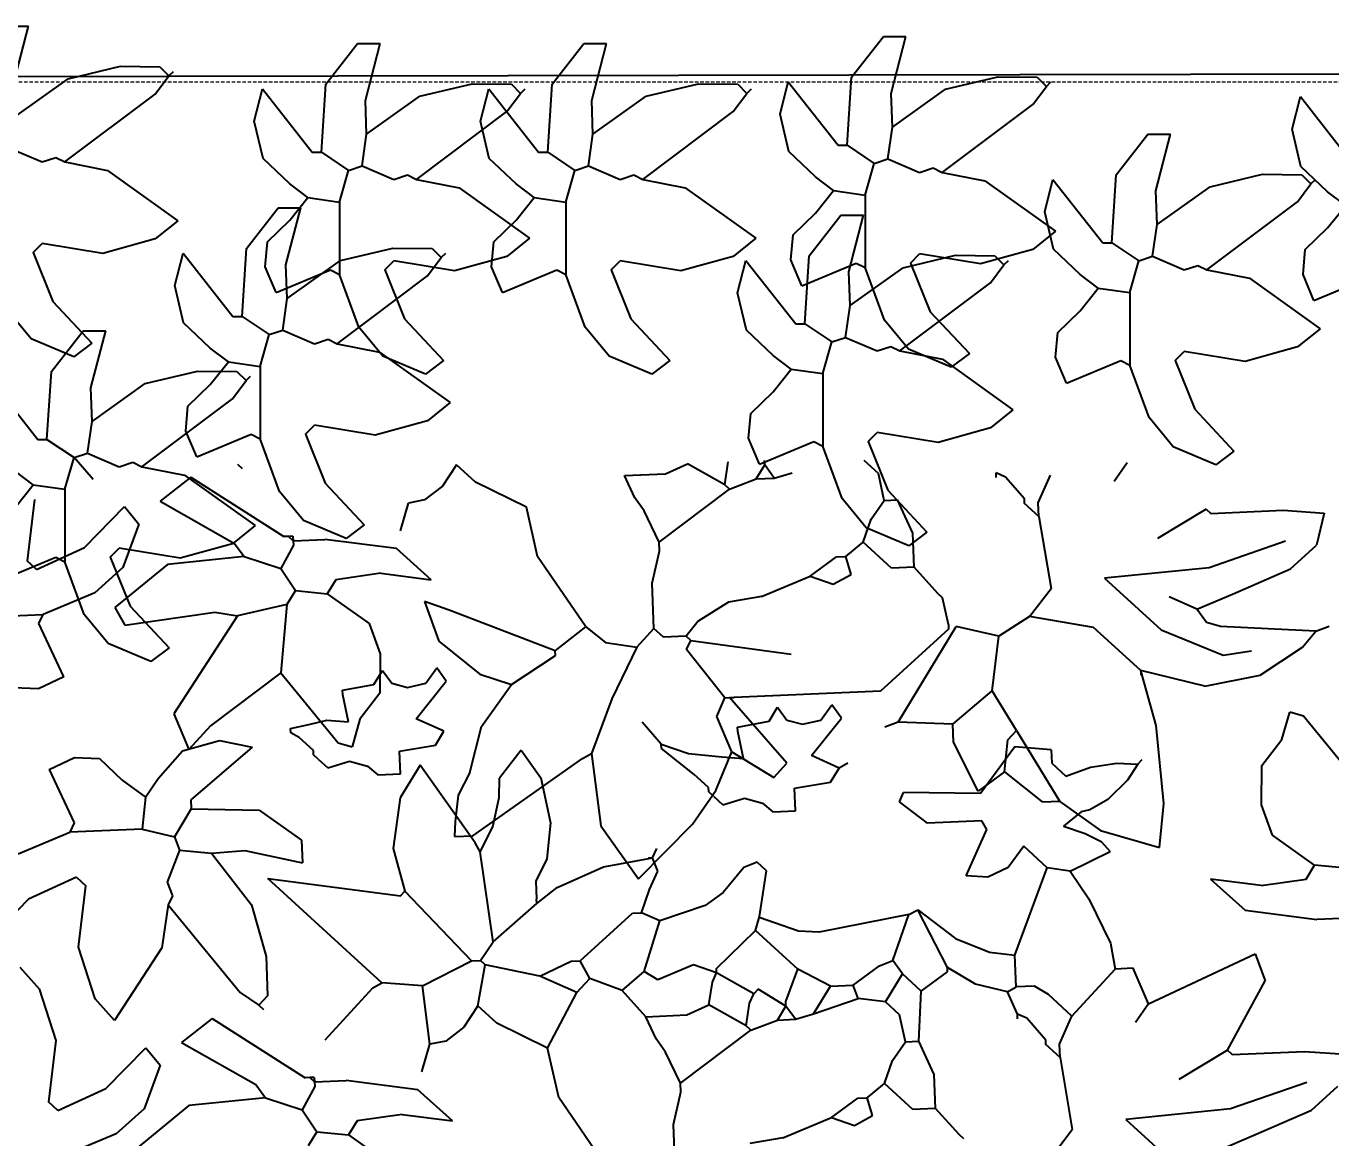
# Model space of a CAD drawing. Header units: inches. Extents: x 745 to 1928, y 308 to 2639.
# Drawn here: x 1734.2 to 1826.1, y 2533.9 to 2612.2 of the extents above; entities that cross this region are included whole.
import ezdxf

# ---------------------------------------------------------------- set-up
doc = ezdxf.new("R2010")
doc.units = ezdxf.units.IN
doc.header["$MEASUREMENT"] = 0
doc.linetypes.add('HIDDEN', pattern=[0.375, 0.25, -0.125])
for name, color, linetype, lineweight in [('A-FLOR-FTPT', 6, 'HIDDEN', 13), ('G-ANNO-DIM', 90, 'Continuous', 18), ('G-HEDGE', 96, 'Continuous', 25)]:
    doc.layers.add(name, color=color, linetype=linetype, lineweight=lineweight)
doc.styles.add('ARIAL', font='arial.ttf')
doc.dimstyles.new('TICK_36', dxfattribs={"dimtxt": 10, "dimasz": 3.6, "dimexe": 1.8, "dimexo": 1.2, "dimgap": 1.8, "dimtad": 0, "dimdec": 0, "dimzin": 0, "dimdsep": 46, "dimtxsty": 'ARIAL', "dimblk": 'OBLIQUE', "dimcen": 1.8, "dimdle": 1.8, "dimclrd": 256, "dimclrt": 256, "dimadec": 0, "dimazin": 0, "dimtfac": 1, "dimtdec": 0, "dimtmove": 1, "dimatfit": 3, "dimldrblk": 'OPEN90', "dimfxl": 1, "dimtfill": 1, "dimtolj": 1, "dimtzin": 0, "dimarcsym": 0})

# ---------------------------------------------------------------- blocks, each defined once
blk = doc.blocks.new('_Oblique')
at = {"color": 0, "linetype": 'ByBlock', "lineweight": -2}
blk.add_line((-0.5, -0.5), (0.5, 0.5), dxfattribs=at)
blk = doc.blocks.new('*D37')
at = {"layer": 'Defpoints', "color": 0, "transparency": 16777216}
for p in [(1920.195, 2609.029), (1543.521, 2608.302), (1544.011, 2354.302)]:
    blk.add_point(p, dxfattribs=at)
at = {"layer": 'G-ANNO-DIM', "lineweight": -2, "transparency": 16777216}
for p, q in [((1920.191, 2610.829), (1920.407, 2498.85)), ((1920.688, 2353.229), (1920.457, 2473.027))]:
    blk.add_line(p, q, dxfattribs=at)
at = {"layer": 'G-ANNO-DIM', "color": 0, "lineweight": -2, "transparency": 16777216}
for p, q in [((1544.721, 2608.304), (1921.995, 2609.032)), ((1545.211, 2354.304), (1922.485, 2355.032))]:
    blk.add_line(p, q, dxfattribs=at)
at = {"layer": 'G-ANNO-DIM', "lineweight": -2, "transparency": 16777216, "xscale": 3.6, "yscale": 3.6, "zscale": 3.6}
for p, rotation in [((1920.195, 2609.029), 90.11050432522009), ((1920.685, 2355.029), 270.1105043252201)]:
    blk.add_blockref('_Oblique', p, dxfattribs=dict(at, rotation=rotation))
at = {"layer": 'G-ANNO-DIM', "transparency": 16777216, "insert": (1920.432, 2485.938), "char_height": 10, "attachment_point": 5, "rotation": 270.1105, "style": 'ARIAL', "bg_fill": 3, "box_fill_scale": 1.25, "bg_fill_color": 256, "bg_fill_true_color": 13158600, "bg_fill_transparency": 0}
blk.add_mtext('\\A1;254', dxfattribs=at)
blk = doc.blocks.new('_Open90')
at = {"color": 0, "linetype": 'ByBlock', "lineweight": -2}
for p, q in [((-0.5, 0.5), (0, 0)), ((0, 0), (-1, 0)), ((0, 0), (-0.5, -0.5))]:
    blk.add_line(p, q, dxfattribs=at)

msp = doc.modelspace()

# ---------------------------------------------------------------- linework, layer by layer
at = {"layer": 'A-FLOR-FTPT'}
msp.add_line((1543.521, 2608.302), (1839.011, 2608.302), dxfattribs=at)
at = {"layer": 'G-HEDGE'}
for p, q in [((1732.74, 2612.222), (1734.334, 2612.222)), ((1733.288, 2608.218), (1734.334, 2612.222)), ((1792.316, 2608.616), (1794.549, 2611.487)), ((1794.549, 2611.487), (1796.143, 2611.487)), ((1795.097, 2607.483), (1796.143, 2611.487)), ((1755.28, 2608.126), (1757.513, 2610.996)), ((1757.513, 2610.996), (1759.107, 2610.996)), ((1758.06, 2606.992), (1759.107, 2610.996)), ((1771.223, 2608.126), (1773.456, 2610.996)), ((1773.456, 2610.996), (1775.05, 2610.996)), ((1774.003, 2606.992), (1775.05, 2610.996)), ((1737.123, 2608.511), (1740.805, 2609.39)), ((1740.805, 2609.39), (1743.583, 2609.352)), ((1743.264, 2607.439), (1744.221, 2608.714)), ((1743.583, 2609.352), (1744.221, 2608.714)), ((1744.221, 2608.714), (1744.54, 2609.032)), ((1791.998, 2603.833), (1792.316, 2608.616)), ((1798.932, 2607.775), (1802.614, 2608.654)), ((1802.614, 2608.654), (1805.392, 2608.616)), ((1805.392, 2608.616), (1806.03, 2607.978)), ((1733.378, 2605.844), (1737.123, 2608.511)), ((1750.236, 2605.528), (1750.816, 2607.807)), ((1750.816, 2607.807), (1754.323, 2603.343)), ((1754.961, 2603.343), (1755.28, 2608.126)), ((1761.896, 2607.285), (1765.578, 2608.164)), ((1765.578, 2608.164), (1768.356, 2608.126)), ((1766.179, 2605.528), (1766.759, 2607.807)), ((1766.759, 2607.807), (1770.266, 2603.343)), ((1768.356, 2608.126), (1768.994, 2607.488)), ((1768.994, 2607.488), (1769.312, 2607.807)), ((1770.904, 2603.343), (1771.223, 2608.126)), ((1777.839, 2607.285), (1781.521, 2608.164)), ((1781.521, 2608.164), (1784.298, 2608.126)), ((1784.298, 2608.126), (1784.937, 2607.488)), ((1784.937, 2607.488), (1785.255, 2607.807)), ((1787.272, 2606.018), (1787.852, 2608.297)), ((1787.852, 2608.297), (1791.36, 2603.833)), ((1795.187, 2605.109), (1798.932, 2607.775)), ((1805.073, 2606.703), (1806.03, 2607.978)), ((1806.03, 2607.978), (1806.349, 2608.297)), ((1736.886, 2602.655), (1743.264, 2607.439)), ((1758.15, 2604.618), (1758.06, 2606.992)), ((1758.15, 2604.618), (1761.896, 2607.285)), ((1768.037, 2606.213), (1768.994, 2607.488)), ((1774.093, 2604.618), (1774.003, 2606.992)), ((1774.093, 2604.618), (1777.839, 2607.285)), ((1783.98, 2606.213), (1784.937, 2607.488)), ((1795.186, 2605.108), (1795.097, 2607.483)), ((1798.695, 2601.919), (1805.073, 2606.703)), ((1823.347, 2604.976), (1823.927, 2607.255)), ((1823.927, 2607.255), (1827.435, 2602.791)), ((1761.659, 2601.429), (1768.037, 2606.213)), ((1777.601, 2601.429), (1783.98, 2606.213)), ((1787.886, 2603.382), (1787.272, 2606.018)), ((1750.85, 2602.892), (1750.236, 2605.528)), ((1766.793, 2602.892), (1766.179, 2605.528)), ((1794.868, 2602.876), (1795.186, 2605.108)), ((1823.961, 2602.34), (1823.347, 2604.976)), ((1757.832, 2602.386), (1758.15, 2604.618)), ((1773.774, 2602.386), (1774.093, 2604.618)), ((1810.957, 2601.752), (1813.19, 2604.622)), ((1813.19, 2604.622), (1814.784, 2604.622)), ((1813.738, 2600.618), (1814.784, 2604.622)), ((1733.059, 2603.612), (1735.291, 2602.655)), ((1754.323, 2603.343), (1754.961, 2603.343)), ((1754.961, 2603.343), (1756.875, 2602.066)), ((1770.266, 2603.343), (1770.904, 2603.343)), ((1770.904, 2603.343), (1772.818, 2602.066)), ((1789.766, 2601.6), (1787.886, 2603.382)), ((1791.36, 2603.833), (1791.998, 2603.833)), ((1791.998, 2603.833), (1793.911, 2602.557)), ((1735.291, 2602.655), (1736.248, 2602.973)), ((1736.248, 2602.973), (1736.886, 2602.655)), ((1736.886, 2602.655), (1739.885, 2602.067)), ((1752.729, 2601.11), (1750.85, 2602.892)), ((1756.875, 2602.066), (1757.832, 2602.386)), ((1757.832, 2602.386), (1760.064, 2601.429)), ((1768.672, 2601.11), (1766.793, 2602.892)), ((1772.818, 2602.066), (1773.774, 2602.386)), ((1773.774, 2602.386), (1776.006, 2601.429)), ((1793.273, 2600.325), (1793.911, 2602.557)), ((1793.911, 2602.557), (1794.868, 2602.876)), ((1794.868, 2602.876), (1797.1, 2601.919)), ((1797.1, 2601.919), (1798.057, 2602.238)), ((1798.057, 2602.238), (1798.695, 2601.919)), ((1825.841, 2600.558), (1823.961, 2602.34)), ((1739.885, 2602.067), (1744.859, 2598.509)), ((1756.237, 2599.834), (1756.875, 2602.066)), ((1760.064, 2601.429), (1761.02, 2601.748)), ((1761.02, 2601.748), (1761.659, 2601.429)), ((1761.659, 2601.429), (1764.657, 2600.842)), ((1772.18, 2599.834), (1772.818, 2602.066)), ((1776.006, 2601.429), (1776.963, 2601.748)), ((1776.963, 2601.748), (1777.601, 2601.429)), ((1777.602, 2601.429), (1780.6, 2600.842)), ((1791.041, 2600.643), (1789.766, 2601.6)), ((1798.695, 2601.919), (1801.694, 2601.332)), ((1801.694, 2601.332), (1806.668, 2597.774)), ((1805.913, 2599.154), (1806.493, 2601.432)), ((1806.493, 2601.432), (1810, 2596.968)), ((1810.638, 2596.968), (1810.957, 2601.752)), ((1817.573, 2600.911), (1821.255, 2601.79)), ((1821.255, 2601.79), (1824.033, 2601.752)), ((1824.033, 2601.752), (1824.671, 2601.114)), ((1824.671, 2601.114), (1824.989, 2601.432)), ((1754.005, 2600.153), (1752.729, 2601.11)), ((1764.657, 2600.842), (1769.631, 2597.283)), ((1769.947, 2600.153), (1768.672, 2601.11)), ((1780.6, 2600.842), (1785.574, 2597.283)), ((1789.766, 2599.049), (1791.041, 2600.643)), ((1791.041, 2600.643), (1793.273, 2600.325)), ((1793.273, 2600.325), (1793.273, 2595.222)), ((1813.827, 2598.244), (1813.738, 2600.618)), ((1813.827, 2598.244), (1817.573, 2600.911)), ((1823.714, 2599.839), (1824.671, 2601.114)), ((1827.116, 2599.601), (1825.841, 2600.558)), ((1749.69, 2596.557), (1751.923, 2599.428)), ((1751.923, 2599.428), (1753.517, 2599.428)), ((1752.47, 2595.424), (1753.517, 2599.428)), ((1752.729, 2598.559), (1754.005, 2600.153)), ((1754.005, 2600.153), (1756.237, 2599.834)), ((1756.237, 2599.834), (1756.237, 2594.732)), ((1768.672, 2598.559), (1769.947, 2600.153)), ((1769.947, 2600.153), (1772.18, 2599.834)), ((1772.18, 2599.834), (1772.18, 2594.732)), ((1817.336, 2595.055), (1823.714, 2599.839)), ((1825.841, 2598.007), (1827.116, 2599.601)), ((1744.858, 2598.508), (1743.264, 2597.233)), ((1751.157, 2597.034), (1752.729, 2598.559)), ((1767.099, 2597.034), (1768.672, 2598.559)), ((1788.193, 2597.524), (1789.766, 2599.049)), ((1789.33, 2596.049), (1791.563, 2598.919)), ((1791.563, 2598.919), (1793.157, 2598.919)), ((1792.111, 2594.915), (1793.157, 2598.919)), ((1806.527, 2596.518), (1805.913, 2599.154)), ((1788.04, 2595.767), (1788.193, 2597.524)), ((1806.667, 2597.773), (1805.073, 2596.498)), ((1813.509, 2596.012), (1813.827, 2598.244)), ((1824.268, 2596.482), (1825.841, 2598.007)), ((1734.654, 2596.276), (1735.291, 2596.915)), ((1739.578, 2596.21), (1735.291, 2596.915)), ((1743.264, 2597.233), (1739.578, 2596.21)), ((1751.003, 2595.277), (1751.157, 2597.034)), ((1756.306, 2595.716), (1759.988, 2596.595)), ((1759.988, 2596.595), (1762.765, 2596.557)), ((1766.946, 2595.277), (1767.099, 2597.034)), ((1769.631, 2597.283), (1768.037, 2596.007)), ((1785.574, 2597.283), (1783.98, 2596.007)), ((1810, 2596.968), (1810.638, 2596.968)), ((1810.638, 2596.968), (1812.552, 2595.692)), ((1734.653, 2596.276), (1736.049, 2592.841)), ((1744.646, 2593.959), (1745.226, 2596.238)), ((1745.226, 2596.238), (1748.733, 2591.774)), ((1749.371, 2591.774), (1749.69, 2596.557)), ((1752.56, 2593.05), (1756.306, 2595.716)), ((1759.426, 2595.051), (1760.064, 2595.689)), ((1764.351, 2594.984), (1760.064, 2595.689)), ((1762.447, 2594.644), (1763.403, 2595.919)), ((1762.765, 2596.557), (1763.403, 2595.919)), ((1763.403, 2595.919), (1763.722, 2596.238)), ((1768.037, 2596.007), (1764.351, 2594.984)), ((1775.369, 2595.051), (1776.006, 2595.689)), ((1780.293, 2594.984), (1776.006, 2595.689)), ((1783.98, 2596.007), (1780.293, 2594.984)), ((1784.286, 2593.45), (1784.866, 2595.729)), ((1784.866, 2595.729), (1788.373, 2591.265)), ((1788.809, 2593.946), (1788.04, 2595.767)), ((1789.011, 2591.265), (1789.33, 2596.049)), ((1795.946, 2595.208), (1799.628, 2596.086)), ((1796.463, 2595.541), (1797.1, 2596.179)), ((1801.387, 2595.474), (1797.1, 2596.179)), ((1799.628, 2596.086), (1802.406, 2596.049)), ((1805.073, 2596.498), (1801.387, 2595.474)), ((1802.406, 2596.049), (1803.044, 2595.411)), ((1803.044, 2595.411), (1803.362, 2595.729)), ((1808.406, 2594.735), (1806.527, 2596.518)), ((1811.914, 2593.46), (1812.552, 2595.692)), ((1812.552, 2595.692), (1813.509, 2596.012)), ((1813.509, 2596.012), (1815.741, 2595.055)), ((1824.115, 2594.725), (1824.268, 2596.482)), ((1751.773, 2593.456), (1751.003, 2595.277)), ((1751.773, 2593.456), (1755.6, 2595.051)), ((1752.56, 2593.049), (1752.47, 2595.424)), ((1755.6, 2595.051), (1756.237, 2594.732)), ((1757.6, 2591.03), (1756.237, 2594.732)), ((1759.426, 2595.051), (1760.822, 2591.615)), ((1767.715, 2593.456), (1766.946, 2595.277)), ((1767.715, 2593.456), (1771.542, 2595.051)), ((1771.542, 2595.051), (1772.18, 2594.732)), ((1773.543, 2591.03), (1772.18, 2594.732)), ((1775.369, 2595.051), (1776.765, 2591.615)), ((1788.809, 2593.946), (1792.636, 2595.541)), ((1792.2, 2592.541), (1792.111, 2594.915)), ((1792.2, 2592.541), (1795.946, 2595.208)), ((1792.636, 2595.541), (1793.273, 2595.222)), ((1794.636, 2591.52), (1793.273, 2595.222)), ((1796.462, 2595.541), (1797.858, 2592.106)), ((1802.087, 2594.135), (1803.044, 2595.411)), ((1809.682, 2593.779), (1808.406, 2594.735)), ((1815.741, 2595.055), (1816.697, 2595.373)), ((1816.697, 2595.373), (1817.336, 2595.055)), ((1817.336, 2595.055), (1820.335, 2594.467)), ((1745.259, 2591.323), (1744.646, 2593.959)), ((1756.068, 2589.86), (1762.447, 2594.644)), ((1795.709, 2589.352), (1802.087, 2594.135)), ((1820.335, 2594.467), (1825.309, 2590.909)), ((1824.884, 2592.904), (1824.115, 2594.725)), ((1824.884, 2592.904), (1828.711, 2594.499)), ((1752.241, 2590.817), (1752.56, 2593.049)), ((1784.9, 2590.814), (1784.286, 2593.45)), ((1808.406, 2592.185), (1809.682, 2593.779)), ((1809.682, 2593.779), (1811.914, 2593.46)), ((1811.914, 2593.46), (1811.914, 2588.358)), ((1734.515, 2590.205), (1732.828, 2592.256)), ((1736.049, 2592.841), (1738.799, 2589.898)), ((1791.882, 2590.308), (1792.2, 2592.54)), ((1797.858, 2592.106), (1800.608, 2589.162)), ((1806.834, 2590.66), (1808.406, 2592.185)), ((1747.139, 2589.541), (1745.259, 2591.323)), ((1748.733, 2591.774), (1749.371, 2591.774)), ((1749.371, 2591.774), (1751.285, 2590.498)), ((1760.822, 2591.615), (1763.572, 2588.672)), ((1776.765, 2591.615), (1779.515, 2588.672)), ((1788.373, 2591.265), (1789.011, 2591.265)), ((1789.011, 2591.265), (1790.925, 2589.989)), ((1796.324, 2589.47), (1794.636, 2591.52)), ((1737.524, 2588.941), (1734.515, 2590.205)), ((1735.942, 2587.898), (1738.175, 2590.768)), ((1738.175, 2590.768), (1739.769, 2590.768)), ((1738.723, 2586.764), (1739.769, 2590.768)), ((1750.646, 2588.266), (1751.285, 2590.498)), ((1751.285, 2590.498), (1752.241, 2590.817)), ((1752.241, 2590.817), (1754.473, 2589.86)), ((1754.473, 2589.86), (1755.43, 2590.179)), ((1755.43, 2590.179), (1756.068, 2589.86)), ((1759.288, 2588.979), (1757.6, 2591.03)), ((1775.231, 2588.979), (1773.543, 2591.03)), ((1786.779, 2589.032), (1784.9, 2590.814)), ((1790.925, 2589.989), (1791.882, 2590.308)), ((1791.882, 2590.308), (1794.114, 2589.352)), ((1806.68, 2588.902), (1806.834, 2590.66)), ((1825.308, 2590.908), (1823.714, 2589.633)), ((1738.799, 2589.898), (1737.524, 2588.941)), ((1748.414, 2588.584), (1747.139, 2589.541)), ((1756.068, 2589.86), (1759.067, 2589.273)), ((1759.067, 2589.273), (1764.041, 2585.715)), ((1790.287, 2587.757), (1790.925, 2589.989)), ((1794.114, 2589.352), (1795.07, 2589.67)), ((1795.07, 2589.67), (1795.709, 2589.352)), ((1795.709, 2589.352), (1798.708, 2588.764)), ((1799.333, 2588.206), (1796.324, 2589.47)), ((1815.104, 2588.676), (1815.741, 2589.315)), ((1820.028, 2588.61), (1815.741, 2589.315)), ((1823.714, 2589.633), (1820.028, 2588.61)), ((1747.139, 2586.99), (1748.414, 2588.584)), ((1748.414, 2588.584), (1750.646, 2588.266)), ((1762.297, 2587.715), (1759.288, 2588.979)), ((1763.572, 2588.672), (1762.297, 2587.715)), ((1778.239, 2587.715), (1775.231, 2588.979)), ((1779.515, 2588.672), (1778.239, 2587.715)), ((1788.055, 2588.075), (1786.779, 2589.032)), ((1798.708, 2588.764), (1803.681, 2585.206)), ((1800.608, 2589.162), (1799.333, 2588.206)), ((1807.45, 2587.081), (1806.68, 2588.902)), ((1807.45, 2587.081), (1811.277, 2588.676)), ((1811.277, 2588.676), (1811.914, 2588.358)), ((1813.277, 2584.656), (1811.914, 2588.358)), ((1815.103, 2588.676), (1816.499, 2585.241)), ((1731.478, 2587.579), (1734.985, 2583.115)), ((1735.624, 2583.115), (1735.942, 2587.898)), ((1742.558, 2587.057), (1746.24, 2587.936)), ((1746.24, 2587.936), (1749.018, 2587.898)), ((1749.018, 2587.898), (1749.656, 2587.26)), ((1749.656, 2587.26), (1749.975, 2587.579)), ((1750.646, 2588.266), (1750.646, 2583.163)), ((1786.779, 2586.482), (1788.055, 2588.075)), ((1788.055, 2588.075), (1790.287, 2587.757)), ((1790.287, 2587.757), (1790.287, 2582.655)), ((1738.812, 2584.39), (1738.723, 2586.764)), ((1738.813, 2584.39), (1742.558, 2587.057)), ((1745.566, 2585.465), (1747.139, 2586.99)), ((1748.699, 2585.985), (1749.656, 2587.26)), ((1785.207, 2584.957), (1786.779, 2586.482)), ((1742.321, 2581.201), (1748.699, 2585.985)), ((1764.041, 2585.714), (1762.447, 2584.439)), ((1745.413, 2583.708), (1745.566, 2585.465)), ((1785.053, 2583.199), (1785.207, 2584.957)), ((1803.681, 2585.205), (1802.087, 2583.93)), ((1814.965, 2582.605), (1813.277, 2584.656)), ((1816.499, 2585.241), (1819.249, 2582.298)), ((1738.494, 2582.158), (1738.812, 2584.39)), ((1746.182, 2581.887), (1745.413, 2583.708)), ((1753.836, 2583.482), (1754.473, 2584.12)), ((1758.76, 2583.415), (1754.473, 2584.12)), ((1762.447, 2584.439), (1758.76, 2583.415)), ((1802.087, 2583.93), (1798.401, 2582.906)), ((1734.985, 2583.115), (1735.624, 2583.115)), ((1735.624, 2583.115), (1737.537, 2581.838)), ((1746.182, 2581.887), (1750.009, 2583.482)), ((1750.009, 2583.482), (1750.646, 2583.163)), ((1752.01, 2579.461), (1750.646, 2583.163)), ((1753.836, 2583.482), (1755.232, 2580.047)), ((1785.823, 2581.378), (1785.053, 2583.199)), ((1785.823, 2581.378), (1789.65, 2582.973)), ((1789.65, 2582.973), (1790.287, 2582.655)), ((1793.476, 2582.973), (1794.872, 2579.538)), ((1793.477, 2582.973), (1794.114, 2583.611)), ((1798.401, 2582.906), (1794.114, 2583.611)), ((1737.537, 2581.838), (1738.494, 2582.158)), ((1738.494, 2582.158), (1740.726, 2581.201)), ((1791.65, 2578.952), (1790.287, 2582.655)), ((1817.974, 2581.341), (1814.965, 2582.605)), ((1819.249, 2582.298), (1817.974, 2581.341)), ((1736.899, 2579.606), (1737.537, 2581.838)), ((1738.881, 2580.302), (1737.537, 2581.838)), ((1740.726, 2581.201), (1741.683, 2581.52)), ((1741.683, 2581.52), (1742.321, 2581.201)), ((1742.321, 2581.201), (1745.32, 2580.614)), ((1749.049, 2581.383), (1749.381, 2581.078)), ((1764.483, 2581.336), (1763.493, 2579.832)), ((1765.812, 2580.117), (1764.483, 2581.336)), ((1779.194, 2580.701), (1780.759, 2581.407)), ((1783.377, 2579.925), (1780.759, 2581.407)), ((1783.377, 2579.925), (1783.627, 2581.532)), ((1785.594, 2580.341), (1786.189, 2581.324)), ((1786.189, 2581.324), (1786.175, 2581.643)), ((1786.868, 2580.396), (1786.189, 2581.324)), ((1794.196, 2580.716), (1793.199, 2581.63)), ((1811.719, 2581.48), (1810.819, 2580.164)), ((1734.667, 2579.925), (1733.392, 2580.882)), ((1745.76, 2580.456), (1743.598, 2578.767)), ((1745.32, 2580.614), (1750.294, 2577.055)), ((1745.76, 2580.456), (1752.326, 2576.274)), ((1755.232, 2580.047), (1757.982, 2577.103)), ((1769.401, 2578.358), (1765.812, 2580.117)), ((1776.326, 2580.576), (1779.194, 2580.701)), ((1777.033, 2579.01), (1776.326, 2580.576)), ((1783.71, 2579.62), (1785.594, 2580.341)), ((1785.594, 2580.341), (1786.868, 2580.396)), ((1786.868, 2580.396), (1788.128, 2580.77)), ((1794.598, 2578.818), (1794.196, 2580.716)), ((1802.507, 2580.44), (1802.493, 2580.759)), ((1803.145, 2580.467), (1802.493, 2580.759)), ((1804.488, 2578.93), (1803.145, 2580.467)), ((1805.458, 2578.653), (1806.33, 2580.606)), ((1733.392, 2578.331), (1734.667, 2579.925)), ((1734.667, 2579.925), (1736.899, 2579.606)), ((1736.899, 2579.606), (1736.899, 2574.504)), ((1753.698, 2577.411), (1752.01, 2579.461)), ((1763.493, 2579.832), (1762.216, 2578.855)), ((1778.765, 2575.894), (1783.71, 2579.62)), ((1783.71, 2579.62), (1783.377, 2579.925)), ((1794.872, 2579.538), (1797.622, 2576.595)), ((1734.753, 2578.895), (1734.236, 2574.581)), ((1738.272, 2575.516), (1741.093, 2578.392)), ((1741.093, 2578.392), (1742.104, 2577.159)), ((1743.598, 2578.767), (1748.836, 2575.802)), ((1760.535, 2576.694), (1761.089, 2578.634)), ((1762.216, 2578.855), (1761.089, 2578.634)), ((1770.19, 2574.881), (1769.401, 2578.358)), ((1777.711, 2578.082), (1777.033, 2579.01)), ((1793.338, 2576.902), (1791.65, 2578.952)), ((1793.698, 2577.502), (1794.598, 2578.818)), ((1794.598, 2578.818), (1795.554, 2578.86)), ((1796.619, 2576.516), (1795.554, 2578.86)), ((1804.502, 2578.611), (1804.488, 2578.93)), ((1805.5, 2577.697), (1804.502, 2578.611)), ((1805.5, 2577.697), (1805.458, 2578.653)), ((1817.289, 2578.211), (1813.867, 2576.147)), ((1817.289, 2578.211), (1817.621, 2577.907)), ((1756.706, 2576.147), (1753.698, 2577.411)), ((1778.765, 2575.894), (1777.711, 2578.082)), ((1793.13, 2575.881), (1793.698, 2577.502)), ((1805.5, 2577.697), (1806.359, 2572.628)), ((1817.621, 2577.907), (1822.718, 2578.129)), ((1822.718, 2578.129), (1825.6, 2577.936)), ((1825.6, 2577.936), (1825.06, 2575.677)), ((1742.104, 2577.159), (1740.972, 2574.098)), ((1750.293, 2577.055), (1748.699, 2575.779)), ((1757.982, 2577.103), (1756.706, 2576.147)), ((1796.347, 2575.638), (1793.338, 2576.902)), ((1797.622, 2576.595), (1796.347, 2575.638)), ((1796.718, 2574.122), (1796.619, 2576.516)), ((1734.901, 2573.972), (1738.272, 2575.516)), ((1740.089, 2574.823), (1740.726, 2575.461)), ((1745.013, 2574.756), (1740.726, 2575.461)), ((1748.699, 2575.779), (1745.013, 2574.756)), ((1748.836, 2575.802), (1749.514, 2574.874)), ((1752.991, 2575.665), (1752.105, 2574.03)), ((1752.645, 2576.288), (1752.326, 2576.274)), ((1752.963, 2576.302), (1752.645, 2576.288)), ((1752.645, 2576.288), (1752.977, 2575.983)), ((1752.963, 2576.302), (1752.977, 2575.983)), ((1752.977, 2575.983), (1755.207, 2576.08)), ((1752.977, 2575.983), (1752.991, 2575.665)), ((1760.255, 2575.436), (1755.207, 2576.08)), ((1762.696, 2573.239), (1760.255, 2575.436)), ((1778.792, 2575.256), (1778.765, 2575.894)), ((1791.897, 2574.87), (1793.13, 2575.881)), ((1795.125, 2574.053), (1793.13, 2575.881)), ((1822.867, 2575.947), (1817.494, 2574.08)), ((1823.218, 2574.001), (1825.06, 2575.677)), ((1732.435, 2573.228), (1736.262, 2574.823)), ((1734.901, 2573.972), (1734.236, 2574.581)), ((1736.262, 2574.823), (1736.899, 2574.504)), ((1740.088, 2574.823), (1741.484, 2571.388)), ((1749.514, 2574.874), (1744.112, 2574.32)), ((1749.514, 2574.874), (1752.105, 2574.03)), ((1773.599, 2569.923), (1770.19, 2574.881)), ((1778.253, 2572.998), (1778.792, 2575.256)), ((1789.404, 2573.485), (1791.26, 2574.842)), ((1791.26, 2574.842), (1791.897, 2574.87)), ((1792.271, 2573.61), (1791.897, 2574.87)), ((1738.262, 2570.802), (1736.899, 2574.504)), ((1740.972, 2574.098), (1738.998, 2572.323)), ((1744.112, 2574.32), (1740.414, 2571.286)), ((1752.105, 2574.03), (1753.13, 2572.479)), ((1759.141, 2573.699), (1755.97, 2573.24)), ((1759.141, 2573.699), (1762.696, 2573.239)), ((1791.025, 2572.917), (1792.271, 2573.61)), ((1796.718, 2574.122), (1795.125, 2574.053)), ((1798.395, 2572.28), (1796.718, 2574.122)), ((1817.494, 2574.08), (1810.123, 2573.351)), ((1819.145, 2572.227), (1823.218, 2574.001)), ((1755.97, 2573.24), (1755.374, 2572.257)), ((1778.392, 2569.812), (1778.253, 2572.998)), ((1785.955, 2572.057), (1789.404, 2573.485)), ((1789.404, 2573.485), (1791.025, 2572.917)), ((1810.123, 2573.351), (1814.113, 2569.715)), ((1738.998, 2572.323), (1735.358, 2570.799)), ((1753.13, 2572.479), (1752.534, 2571.495)), ((1753.13, 2572.479), (1755.374, 2572.257)), ((1755.374, 2572.257), (1758.338, 2570.152)), ((1785.955, 2572.057), (1783.639, 2571.651)), ((1798.727, 2571.976), (1798.395, 2572.28)), ((1799.128, 2570.078), (1798.727, 2571.976)), ((1804.849, 2570.646), (1806.359, 2572.628)), ((1816.639, 2571.16), (1814.685, 2572.033)), ((1816.639, 2571.16), (1819.145, 2572.227)), ((1740.414, 2571.286), (1741.106, 2570.039)), ((1741.106, 2570.039), (1747.451, 2570.954)), ((1741.484, 2571.388), (1744.234, 2568.444)), ((1747.451, 2570.954), (1749.058, 2570.705)), ((1752.534, 2571.495), (1749.058, 2570.705)), ((1752.534, 2571.495), (1752.106, 2566.688)), ((1763.971, 2571.098), (1762.215, 2571.714)), ((1762.215, 2571.714), (1763.236, 2568.918)), ((1771.437, 2568.232), (1763.971, 2571.098)), ((1783.639, 2571.651), (1781.497, 2570.329)), ((1817.317, 2570.232), (1816.639, 2571.16)), ((1730.261, 2570.577), (1735.358, 2570.799)), ((1735.068, 2570.149), (1735.358, 2570.799)), ((1736.828, 2566.395), (1735.068, 2570.149)), ((1739.95, 2568.752), (1738.262, 2570.802)), ((1749.058, 2570.705), (1744.57, 2563.806)), ((1758.338, 2570.152), (1759.113, 2568.016)), ((1771.437, 2568.232), (1773.599, 2569.923)), ((1773.599, 2569.923), (1774.967, 2568.815)), ((1781.497, 2570.329), (1780.65, 2569.272)), ((1795.597, 2563.221), (1799.676, 2569.954)), ((1799.128, 2570.078), (1799.142, 2569.759)), ((1802.675, 2569.275), (1799.676, 2569.954)), ((1804.849, 2570.646), (1802.675, 2569.275)), ((1809.352, 2569.885), (1804.849, 2570.646)), ((1818.287, 2569.956), (1817.317, 2570.232)), ((1825.005, 2569.61), (1818.287, 2569.956)), ((1825.005, 2569.61), (1825.947, 2569.97)), ((1777.172, 2568.482), (1778.392, 2569.812)), ((1779.056, 2569.203), (1778.392, 2569.812)), ((1780.65, 2569.272), (1779.056, 2569.203)), ((1780.982, 2568.967), (1780.65, 2569.272)), ((1799.142, 2569.759), (1794.353, 2565.401)), ((1802.204, 2565.424), (1802.675, 2569.275)), ((1812.677, 2566.838), (1809.352, 2569.885)), ((1814.113, 2569.715), (1818.476, 2567.932)), ((1824.086, 2568.5), (1825.005, 2569.61)), ((1742.959, 2567.487), (1739.95, 2568.752)), ((1744.234, 2568.444), (1742.959, 2567.487)), ((1763.236, 2568.918), (1766.123, 2566.587)), ((1771.451, 2567.914), (1771.437, 2568.232)), ((1774.967, 2568.815), (1777.172, 2568.482)), ((1777.172, 2568.482), (1775.433, 2564.843)), ((1780.691, 2568.317), (1780.982, 2568.967)), ((1783.393, 2564.923), (1780.691, 2568.317)), ((1780.982, 2568.967), (1788.047, 2567.999)), ((1818.476, 2567.932), (1820.477, 2568.224)), ((1821.094, 2566.527), (1824.086, 2568.5)), ((1759.113, 2568.016), (1759.087, 2565.25)), ((1768.349, 2565.863), (1771.451, 2567.914)), ((1736.828, 2566.395), (1735.042, 2565.547)), ((1752.106, 2566.688), (1747.16, 2562.961)), ((1752.106, 2566.688), (1756.151, 2561.757)), ((1758.666, 2565.875), (1759.262, 2566.859)), ((1759.262, 2566.859), (1759.924, 2565.959)), ((1762.324, 2565.949), (1763.085, 2567.026)), ((1763.763, 2566.098), (1763.085, 2567.026)), ((1766.123, 2566.587), (1768.349, 2565.863)), ((1812.677, 2566.838), (1812.691, 2566.519)), ((1817.193, 2565.758), (1812.677, 2566.838)), ((1813.773, 2562.983), (1812.677, 2566.838)), ((1817.193, 2565.758), (1821.094, 2566.527)), ((1735.042, 2565.547), (1733.28, 2565.624)), ((1756.45, 2565.46), (1758.666, 2565.875)), ((1756.464, 2565.141), (1756.45, 2565.46)), ((1759.924, 2565.959), (1761.027, 2565.664)), ((1761.027, 2565.664), (1762.324, 2565.949)), ((1761.644, 2563.451), (1763.763, 2566.098)), ((1766.244, 2562.899), (1768.349, 2565.863)), ((1794.353, 2565.401), (1784.03, 2564.951)), ((1799.434, 2563.068), (1802.204, 2565.424)), ((1803.923, 2562.626), (1802.204, 2565.424)), ((1756.865, 2563.243), (1756.464, 2565.141)), ((1759.087, 2565.25), (1757.674, 2563.419)), ((1775.433, 2564.843), (1773.988, 2561.001)), ((1782.811, 2563.621), (1783.393, 2564.923)), ((1783.393, 2564.923), (1783.712, 2564.937)), ((1783.712, 2564.937), (1784.03, 2564.951)), ((1787.743, 2560.324), (1783.712, 2564.937)), ((1790.155, 2563.352), (1790.916, 2564.428)), ((1791.595, 2563.5), (1790.916, 2564.428)), ((1744.57, 2563.806), (1745.637, 2561.298)), ((1783.878, 2561.113), (1782.811, 2563.621)), ((1786.497, 2563.278), (1787.093, 2564.261)), ((1787.093, 2564.261), (1787.755, 2563.362)), ((1789.476, 2560.854), (1791.595, 2563.5)), ((1822.625, 2561.98), (1823.178, 2563.919)), ((1824.148, 2563.643), (1823.178, 2563.919)), ((1828.194, 2558.711), (1824.148, 2563.643)), ((1747.16, 2562.961), (1745.637, 2561.298)), ((1752.787, 2562.772), (1754.082, 2563.056)), ((1752.801, 2562.453), (1752.787, 2562.772)), ((1754.082, 2563.056), (1755.347, 2563.36)), ((1755.347, 2563.36), (1756.865, 2563.243)), ((1757.674, 2563.419), (1757.121, 2561.48)), ((1763.598, 2562.579), (1761.644, 2563.451)), ((1763.002, 2561.595), (1763.598, 2562.579)), ((1765.427, 2559.67), (1766.244, 2562.899)), ((1778.906, 2561.67), (1777.563, 2563.207)), ((1784.281, 2562.862), (1786.497, 2563.278)), ((1784.295, 2562.543), (1784.281, 2562.862)), ((1787.755, 2563.362), (1788.859, 2563.067)), ((1788.859, 2563.067), (1790.155, 2563.352)), ((1795.597, 2563.221), (1794.655, 2562.86)), ((1799.434, 2563.068), (1795.597, 2563.221)), ((1799.49, 2561.794), (1799.434, 2563.068)), ((1803.313, 2561.961), (1803.923, 2562.626)), ((1803.923, 2562.626), (1806.971, 2557.618)), ((1814.306, 2557.478), (1813.773, 2562.983)), ((1745.168, 2561.204), (1747.775, 2561.932)), ((1747.775, 2561.932), (1750.077, 2561.452)), ((1753.402, 2562.134), (1752.801, 2562.453)), ((1754.399, 2561.22), (1753.402, 2562.134)), ((1756.151, 2561.757), (1757.121, 2561.48)), ((1778.92, 2561.351), (1778.906, 2561.67)), ((1778.906, 2561.67), (1780.824, 2561.003)), ((1784.697, 2560.645), (1784.295, 2562.543)), ((1801.236, 2558.358), (1799.49, 2561.794)), ((1803.092, 2559.717), (1803.313, 2561.961)), ((1821.213, 2560.149), (1822.625, 2561.98)), ((1743.47, 2559.249), (1745.168, 2561.204)), ((1750.077, 2561.452), (1745.77, 2557.754)), ((1754.413, 2560.902), (1754.399, 2561.22)), ((1754.746, 2560.597), (1754.413, 2560.902)), ((1760.468, 2561.166), (1763.002, 2561.595)), ((1760.537, 2559.572), (1760.468, 2561.166)), ((1769.03, 2561.239), (1767.52, 2559.258)), ((1769.03, 2561.239), (1770.428, 2559.293)), ((1773.364, 2560.655), (1773.988, 2561.001)), ((1773.988, 2561.001), (1774.651, 2555.902)), ((1781.233, 2559.537), (1778.92, 2561.351)), ((1780.824, 2561.003), (1783.179, 2560.763)), ((1782.75, 2558.405), (1783.878, 2561.113)), ((1783.179, 2560.763), (1784.697, 2560.645)), ((1783.878, 2561.113), (1786.829, 2559.327)), ((1791.429, 2559.981), (1789.476, 2560.854)), ((1803.813, 2561.479), (1801.403, 2558.182)), ((1806.376, 2561.272), (1803.813, 2561.479)), ((1806.376, 2561.272), (1806.418, 2560.316)), ((1735.781, 2559.871), (1737.567, 2560.719)), ((1735.781, 2559.871), (1737.541, 2556.117)), ((1737.567, 2560.719), (1739.329, 2560.642)), ((1739.329, 2560.642), (1740.921, 2559.138)), ((1754.746, 2560.597), (1755.411, 2559.988)), ((1755.411, 2559.988), (1756.946, 2560.459)), ((1756.946, 2560.459), (1758.216, 2560.115)), ((1758.216, 2560.115), (1758.944, 2559.503)), ((1761.918, 2560.18), (1760.51, 2557.889)), ((1765.803, 2554.714), (1761.918, 2560.18)), ((1765.622, 2555.211), (1773.364, 2560.655)), ((1786.829, 2559.327), (1787.743, 2560.324)), ((1790.833, 2558.997), (1791.429, 2559.981)), ((1792.053, 2560.328), (1791.429, 2559.981)), ((1806.418, 2560.316), (1807.415, 2559.402)), ((1807.415, 2559.402), (1809.139, 2560.053)), ((1809.139, 2560.053), (1811.003, 2560.318)), ((1811.003, 2560.318), (1812.485, 2560.261)), ((1812.485, 2560.261), (1811.759, 2559.123)), ((1812.485, 2560.261), (1812.789, 2560.594)), ((1821.187, 2557.384), (1821.213, 2560.149)), ((1740.921, 2559.138), (1742.569, 2557.933)), ((1742.569, 2557.933), (1743.47, 2559.249)), ((1758.944, 2559.503), (1760.537, 2559.572)), ((1765.427, 2559.67), (1764.588, 2558.074)), ((1767.489, 2557.908), (1767.52, 2559.258)), ((1770.428, 2559.293), (1771.112, 2556.123)), ((1782.231, 2558.622), (1781.233, 2559.537)), ((1788.299, 2558.568), (1790.833, 2558.997)), ((1803.092, 2559.717), (1801.236, 2558.358)), ((1803.092, 2559.717), (1805.738, 2557.597)), ((1811.759, 2559.123), (1810.352, 2557.771)), ((1764.588, 2558.074), (1764.376, 2556.222)), ((1781.095, 2556.03), (1782.75, 2558.405)), ((1782.245, 2558.304), (1782.231, 2558.622)), ((1782.578, 2558), (1782.245, 2558.304)), ((1782.578, 2558), (1783.242, 2557.39)), ((1788.368, 2556.975), (1788.299, 2558.568)), ((1795.682, 2557.613), (1795.973, 2558.264)), ((1801.403, 2558.182), (1795.973, 2558.264)), ((1742.569, 2557.933), (1742.348, 2555.689)), ((1745.798, 2557.116), (1744.606, 2555.149)), ((1745.77, 2557.754), (1745.798, 2557.116)), ((1745.798, 2557.116), (1750.591, 2557.006)), ((1760.51, 2557.889), (1760.011, 2554.325)), ((1767.035, 2555.831), (1767.489, 2557.908)), ((1783.242, 2557.39), (1784.778, 2557.862)), ((1784.778, 2557.862), (1786.047, 2557.517)), ((1786.047, 2557.517), (1786.775, 2556.905)), ((1797.663, 2556.103), (1795.682, 2557.613)), ((1805.738, 2557.597), (1807.012, 2557.653)), ((1806.971, 2557.618), (1809.844, 2555.594)), ((1810.352, 2557.771), (1809.094, 2557.041)), ((1814.001, 2554.393), (1814.306, 2557.478)), ((1821.961, 2555.248), (1821.187, 2557.384)), ((1750.591, 2557.006), (1753.555, 2554.9)), ((1764.376, 2556.222), (1764.347, 2555.155)), ((1786.775, 2556.905), (1788.368, 2556.975)), ((1801.486, 2556.27), (1797.663, 2556.103)), ((1801.833, 2555.647), (1801.486, 2556.27)), ((1808.482, 2556.894), (1807.249, 2555.883)), ((1809.094, 2557.041), (1808.482, 2556.894)), ((1733.611, 2553.943), (1737.251, 2555.467)), ((1737.541, 2556.117), (1737.251, 2555.467)), ((1742.348, 2555.689), (1737.251, 2555.467)), ((1742.348, 2555.689), (1744.606, 2555.149)), ((1764.347, 2555.155), (1765.622, 2555.211)), ((1766.149, 2554.091), (1767.035, 2555.831)), ((1771.112, 2556.123), (1770.84, 2553.598)), ((1774.651, 2555.902), (1777.305, 2552.179)), ((1777.305, 2552.179), (1781.095, 2556.03)), ((1800.379, 2552.391), (1801.833, 2555.647)), ((1807.249, 2555.883), (1808.756, 2555.368)), ((1808.756, 2555.368), (1809.895, 2554.803)), ((1809.844, 2555.594), (1814.001, 2554.393)), ((1824.926, 2553.143), (1821.961, 2555.248)), ((1744.606, 2555.149), (1744.967, 2554.207)), ((1753.555, 2554.9), (1753.625, 2553.308)), ((1760.011, 2554.325), (1760.844, 2551.306)), ((1766.149, 2554.091), (1765.803, 2554.714)), ((1778.298, 2553.663), (1778.588, 2554.314)), ((1804.437, 2554.484), (1803.349, 2552.982)), ((1806.1, 2552.96), (1804.437, 2554.484)), ((1809.895, 2554.803), (1810.519, 2554.11)), ((1744.967, 2554.207), (1744.108, 2551.935)), ((1744.967, 2554.207), (1747.211, 2553.986)), ((1747.211, 2553.986), (1749.579, 2554.179)), ((1747.211, 2553.986), (1750.039, 2550.36)), ((1749.579, 2554.179), (1753.625, 2553.308)), ((1767.064, 2547.747), (1766.149, 2554.091)), ((1770.84, 2553.598), (1770.069, 2552.027)), ((1774.846, 2553.03), (1778.298, 2553.663)), ((1777.979, 2553.649), (1778.298, 2553.663)), ((1778.658, 2552.721), (1778.298, 2553.663)), ((1807.707, 2552.711), (1810.519, 2554.11)), ((1771.583, 2551.574), (1774.846, 2553.03)), ((1778.077, 2551.419), (1778.658, 2552.721)), ((1784.712, 2552.985), (1783.268, 2551.226)), ((1785.654, 2553.346), (1784.712, 2552.985)), ((1786.318, 2552.736), (1785.654, 2553.346)), ((1785.82, 2549.522), (1786.318, 2552.736)), ((1803.349, 2552.982), (1801.913, 2552.305)), ((1803.815, 2546.795), (1806.1, 2552.96)), ((1807.707, 2552.711), (1806.1, 2552.96)), ((1807.707, 2552.711), (1809.015, 2550.772)), ((1824.33, 2552.159), (1824.926, 2553.143)), ((1827.17, 2552.921), (1824.926, 2553.143)), ((1737.708, 2552.294), (1734.337, 2550.75)), ((1737.708, 2552.294), (1738.373, 2551.685)), ((1737.856, 2547.372), (1738.373, 2551.685)), ((1744.108, 2551.935), (1744.468, 2550.993)), ((1751.183, 2552.207), (1760.539, 2550.973)), ((1759.21, 2544.851), (1751.183, 2552.207)), ((1770.069, 2552.027), (1770.125, 2550.753)), ((1770.139, 2550.434), (1771.583, 2551.574)), ((1801.913, 2552.305), (1800.379, 2552.391)), ((1821.158, 2551.701), (1817.603, 2552.16)), ((1817.603, 2552.16), (1820.045, 2549.963)), ((1821.158, 2551.701), (1824.33, 2552.159)), ((1734.337, 2550.75), (1731.516, 2547.875)), ((1744.468, 2550.993), (1744.178, 2550.342)), ((1760.539, 2550.973), (1760.844, 2551.306)), ((1765.526, 2546.402), (1760.844, 2551.306)), ((1770.139, 2550.434), (1770.125, 2550.753)), ((1777.509, 2549.798), (1778.077, 2551.419)), ((1783.268, 2551.226), (1781.999, 2550.314)), ((1809.015, 2550.772), (1810.559, 2547.645)), ((1744.178, 2550.342), (1743.721, 2547.32)), ((1744.178, 2550.342), (1749.235, 2544.178)), ((1750.039, 2550.36), (1751.077, 2546.72)), ((1767.064, 2547.747), (1770.139, 2550.434)), ((1773.187, 2546.418), (1776.871, 2549.77)), ((1776.871, 2549.77), (1777.509, 2549.798)), ((1778.811, 2549.217), (1777.509, 2549.798)), ((1781.999, 2550.314), (1778.811, 2549.217)), ((1796.348, 2549.662), (1796.971, 2550.009)), ((1799.063, 2545.949), (1796.971, 2550.009)), ((1796.971, 2550.009), (1799.639, 2547.968)), ((1820.045, 2549.963), (1825.092, 2549.319)), ((1777.689, 2545.656), (1778.811, 2549.217)), ((1785.543, 2548.553), (1785.82, 2549.522)), ((1788.567, 2548.487), (1785.799, 2549.451)), ((1796.348, 2549.662), (1790.018, 2548.428)), ((1795.212, 2546.42), (1796.348, 2549.662)), ((1827.322, 2549.417), (1825.092, 2549.319)), ((1782.787, 2545.878), (1785.543, 2548.553)), ((1788.535, 2545.81), (1785.543, 2548.553)), ((1790.018, 2548.428), (1788.567, 2548.487)), ((1799.639, 2547.968), (1802.025, 2547.027)), ((1739.039, 2543.733), (1737.856, 2547.372)), ((1743.721, 2547.32), (1740.383, 2542.196)), ((1766.164, 2546.43), (1767.064, 2547.747)), ((1802.025, 2547.027), (1803.815, 2546.795)), ((1810.559, 2547.645), (1810.88, 2545.827)), ((1751.077, 2546.72), (1751.16, 2543.943)), ((1762.092, 2544.657), (1765.526, 2546.402)), ((1765.526, 2546.402), (1766.164, 2546.43)), ((1765.984, 2543.231), (1766.496, 2546.126)), ((1766.496, 2546.126), (1766.164, 2546.43)), ((1770.361, 2545.337), (1766.496, 2546.126)), ((1770.361, 2545.337), (1772.55, 2546.39)), ((1772.55, 2546.39), (1773.187, 2546.418)), ((1773.88, 2545.171), (1773.187, 2546.418)), ((1781.18, 2546.127), (1778.673, 2545.06)), ((1782.8, 2545.56), (1781.18, 2546.127)), ((1792.414, 2544.702), (1794.27, 2546.06)), ((1794.27, 2546.06), (1795.212, 2546.42)), ((1795.891, 2545.492), (1795.212, 2546.42)), ((1803.912, 2544.565), (1803.815, 2546.795)), ((1813.221, 2543.375), (1820.729, 2546.894)), ((1820.729, 2546.894), (1821.45, 2545.01)), ((1733.729, 2545.965), (1735.072, 2544.428)), ((1772.966, 2544.174), (1770.361, 2545.337)), ((1772.966, 2544.174), (1773.88, 2545.171)), ((1776.151, 2544.313), (1773.88, 2545.171)), ((1776.151, 2544.313), (1777.689, 2545.656)), ((1778.673, 2545.06), (1777.689, 2545.656)), ((1782.51, 2544.909), (1782.8, 2545.56)), ((1782.8, 2545.56), (1782.787, 2545.878)), ((1785.419, 2544.078), (1782.8, 2545.56)), ((1787.677, 2543.538), (1788.535, 2545.81)), ((1790.822, 2544.632), (1788.535, 2545.81)), ((1794.701, 2543.525), (1795.891, 2545.492)), ((1797.221, 2544.274), (1795.891, 2545.492)), ((1797.221, 2544.274), (1799.077, 2545.631)), ((1801.031, 2544.759), (1799.063, 2545.949)), ((1799.077, 2545.631), (1799.063, 2545.949)), ((1807.832, 2542.501), (1810.88, 2545.827)), ((1812.154, 2545.882), (1810.88, 2545.827)), ((1813.221, 2543.375), (1812.154, 2545.882)), ((1735.072, 2544.428), (1736.255, 2540.79)), ((1755.235, 2540.847), (1758.587, 2544.504)), ((1758.587, 2544.504), (1759.21, 2544.851)), ((1762.092, 2544.657), (1759.21, 2544.851)), ((1762.591, 2540.529), (1762.092, 2544.657)), ((1777.828, 2542.47), (1776.151, 2544.313)), ((1782.261, 2543.302), (1782.51, 2544.909)), ((1785.724, 2544.41), (1785.419, 2544.078)), ((1787.691, 2543.219), (1785.724, 2544.41)), ((1789.63, 2542.665), (1790.822, 2544.632)), ((1790.822, 2544.632), (1792.414, 2544.702)), ((1792.775, 2543.76), (1792.414, 2544.702)), ((1797.056, 2540.755), (1797.221, 2544.274)), ((1803.289, 2544.218), (1801.031, 2544.759)), ((1803.289, 2544.218), (1803.912, 2544.565)), ((1803.995, 2542.654), (1803.289, 2544.218)), ((1805.187, 2544.621), (1803.912, 2544.565)), ((1806.171, 2544.025), (1805.187, 2544.621)), ((1818.791, 2540.106), (1821.45, 2545.01)), ((1740.382, 2542.196), (1739.039, 2543.733)), ((1749.235, 2544.178), (1750.55, 2543.278)), ((1751.16, 2543.943), (1750.55, 2543.278)), ((1750.55, 2543.278), (1750.883, 2542.973)), ((1770.902, 2540.253), (1772.966, 2544.174)), ((1780.696, 2542.596), (1782.261, 2543.302)), ((1784.879, 2541.82), (1782.261, 2543.302)), ((1784.879, 2541.82), (1785.129, 2543.427)), ((1785.129, 2543.427), (1785.419, 2544.078)), ((1787.691, 2543.219), (1787.677, 2543.538)), ((1789.63, 2542.665), (1792.775, 2543.76)), ((1794.701, 2543.525), (1792.775, 2543.76)), ((1795.698, 2542.611), (1794.701, 2543.525)), ((1807.832, 2542.501), (1806.171, 2544.025)), ((1813.221, 2543.375), (1812.321, 2542.059)), ((1747.262, 2542.351), (1745.1, 2540.662)), ((1747.262, 2542.351), (1753.828, 2538.169)), ((1765.984, 2543.231), (1764.995, 2541.727)), ((1767.314, 2542.012), (1765.984, 2543.231)), ((1777.828, 2542.47), (1780.696, 2542.596)), ((1778.535, 2540.905), (1777.828, 2542.47)), ((1787.096, 2542.236), (1787.691, 2543.219)), ((1788.37, 2542.291), (1787.691, 2543.219)), ((1788.37, 2542.291), (1789.63, 2542.665)), ((1796.1, 2540.713), (1795.698, 2542.611)), ((1804.009, 2542.334), (1803.995, 2542.654)), ((1804.647, 2542.362), (1803.995, 2542.654)), ((1805.99, 2540.825), (1804.647, 2542.362)), ((1806.96, 2540.548), (1807.832, 2542.501)), ((1764.995, 2541.727), (1763.718, 2540.75)), ((1770.902, 2540.253), (1767.314, 2542.012)), ((1780.266, 2537.789), (1785.212, 2541.515)), ((1785.212, 2541.515), (1784.879, 2541.82)), ((1785.212, 2541.515), (1787.096, 2542.236)), ((1787.096, 2542.236), (1788.37, 2542.291)), ((1736.255, 2540.79), (1735.738, 2536.476)), ((1745.1, 2540.662), (1750.338, 2537.697)), ((1762.036, 2538.589), (1762.591, 2540.529)), ((1763.718, 2540.75), (1762.591, 2540.529)), ((1779.213, 2539.977), (1778.535, 2540.905)), ((1795.2, 2539.397), (1796.1, 2540.713)), ((1796.1, 2540.713), (1797.056, 2540.755)), ((1798.121, 2538.411), (1797.056, 2540.755)), ((1806.004, 2540.506), (1805.99, 2540.825)), ((1807.002, 2539.592), (1806.004, 2540.506)), ((1807.002, 2539.592), (1806.96, 2540.548)), ((1739.774, 2537.411), (1742.595, 2540.287)), ((1742.595, 2540.287), (1743.606, 2539.054)), ((1771.692, 2536.776), (1770.902, 2540.253)), ((1780.266, 2537.789), (1779.213, 2539.977)), ((1807.002, 2539.592), (1807.861, 2534.522)), ((1818.791, 2540.106), (1815.369, 2538.042)), ((1818.791, 2540.106), (1819.123, 2539.802)), ((1819.123, 2539.802), (1824.22, 2540.024)), ((1824.22, 2540.024), (1827.102, 2539.831)), ((1743.606, 2539.054), (1742.474, 2535.993)), ((1794.631, 2537.776), (1795.2, 2539.397)), ((1754.147, 2538.183), (1753.828, 2538.169)), ((1754.465, 2538.197), (1754.147, 2538.183)), ((1754.147, 2538.183), (1754.479, 2537.878)), ((1754.465, 2538.197), (1754.479, 2537.878)), ((1754.479, 2537.878), (1756.709, 2537.975)), ((1754.479, 2537.878), (1754.493, 2537.56)), ((1761.757, 2537.331), (1756.709, 2537.975)), ((1780.294, 2537.151), (1780.266, 2537.789)), ((1793.399, 2536.765), (1794.631, 2537.776)), ((1796.626, 2535.948), (1794.631, 2537.776)), ((1798.22, 2536.017), (1798.121, 2538.411)), ((1824.369, 2537.842), (1818.996, 2535.975)), ((1736.403, 2535.867), (1739.774, 2537.411)), ((1750.338, 2537.697), (1751.016, 2536.769)), ((1754.493, 2537.56), (1753.607, 2535.924)), ((1764.198, 2535.134), (1761.757, 2537.331)), ((1779.755, 2534.893), (1780.294, 2537.151)), ((1824.72, 2535.896), (1826.562, 2537.572)), ((1736.403, 2535.867), (1735.738, 2536.476)), ((1742.474, 2535.993), (1740.5, 2534.218)), ((1745.614, 2536.215), (1741.916, 2533.181)), ((1751.016, 2536.769), (1745.614, 2536.215)), ((1751.016, 2536.769), (1753.607, 2535.924)), ((1753.607, 2535.924), (1754.632, 2534.374)), ((1775.101, 2531.818), (1771.692, 2536.776)), ((1790.905, 2535.38), (1792.762, 2536.737)), ((1792.762, 2536.737), (1793.399, 2536.765)), ((1793.773, 2535.505), (1793.399, 2536.765)), ((1798.22, 2536.017), (1796.626, 2535.948)), ((1799.897, 2534.175), (1798.22, 2536.017)), ((1818.996, 2535.975), (1811.625, 2535.246)), ((1757.472, 2535.135), (1756.876, 2534.152)), ((1760.643, 2535.593), (1757.472, 2535.135)), ((1760.643, 2535.593), (1764.198, 2535.134)), ((1787.457, 2533.952), (1790.905, 2535.38)), ((1790.905, 2535.38), (1792.527, 2534.812)), ((1792.527, 2534.812), (1793.773, 2535.505)), ((1811.625, 2535.246), (1815.615, 2531.61)), ((1820.647, 2534.122), (1824.72, 2535.896)), ((1740.5, 2534.218), (1736.86, 2532.694)), ((1754.632, 2534.374), (1754.036, 2533.39)), ((1754.632, 2534.374), (1756.876, 2534.152)), ((1756.876, 2534.152), (1759.84, 2532.047)), ((1779.894, 2531.707), (1779.755, 2534.893)), ((1800.229, 2533.871), (1799.897, 2534.175)), ((1806.351, 2532.541), (1807.861, 2534.522)), ((1818.14, 2533.055), (1820.647, 2534.122)), ((1787.457, 2533.952), (1785.14, 2533.545))]:
    msp.add_line(p, q, dxfattribs=at)
msp.add_arc((1794.353, 2565.401), 0.0000399, 272.84952, 312.6525, dxfattribs=at)

# ---------------------------------------------------------------- next in the draw order: dimensions: what is measured, and where the dimension line sits
at = {"layer": 'G-ANNO-DIM'}
dim = msp.add_linear_dim(base=(1920.195, 2609.029), p1=(1544.011, 2354.302), p2=(1543.521, 2608.302), angle=90.1105, dimstyle='TICK_36', override={"dimtmove": 0}, dxfattribs=at)
dim.commit()
dim.dimension.update_dxf_attribs({"geometry": '*D37', "text_midpoint": (1920.432, 2485.938), "dimtype": 161})

doc.saveas('drawing.dxf')
